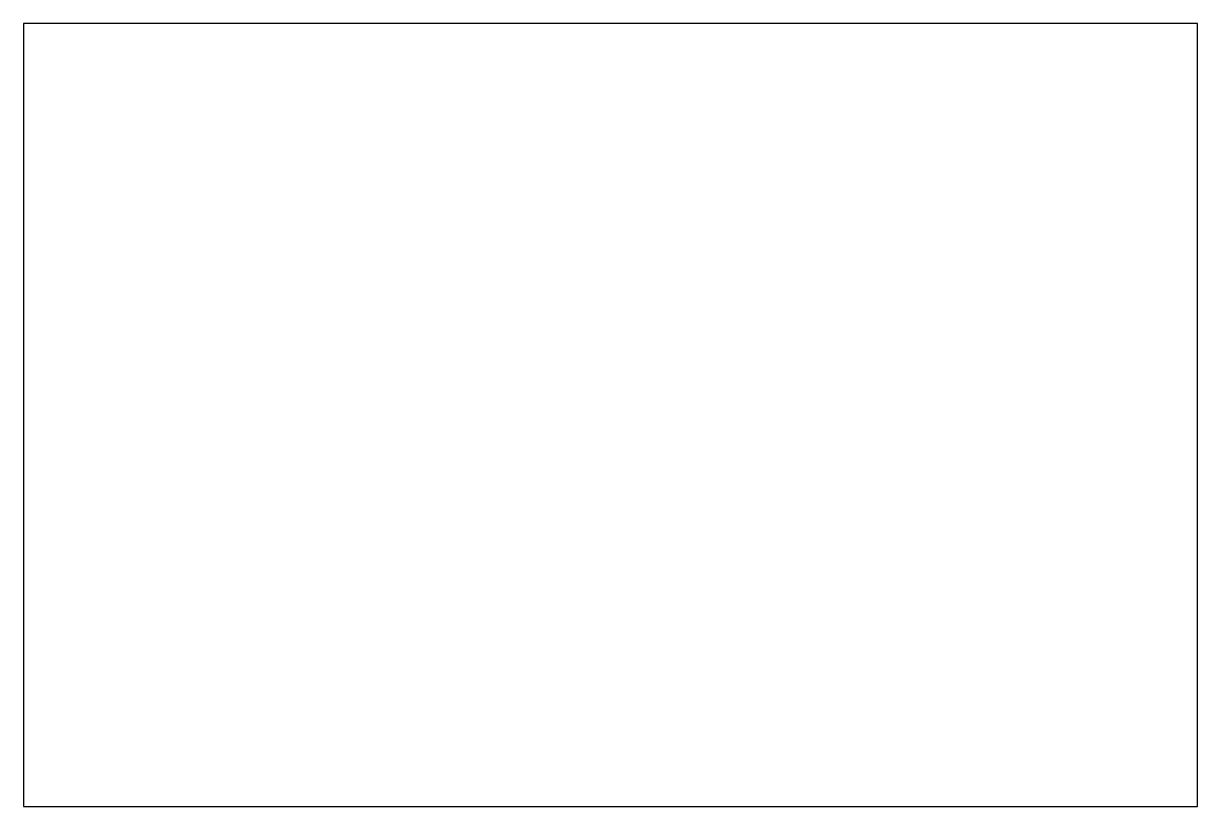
# Model space of a CAD drawing. Header units: millimetres. Extents: x 0 to 12000, y 0 to 8000.
import ezdxf

# ---------------------------------------------------------------- set-up
doc = ezdxf.new("R2010")
doc.units = ezdxf.units.MM
doc.layers.add('A-WALL', color=4, linetype='Continuous')

msp = doc.modelspace()

# ---------------------------------------------------------------- linework, layer by layer
at = {"layer": 'A-WALL'}
for p, q in [((12000, 8000), (0, 8000)), ((0, 8000), (0, 0)), ((12000, 0), (12000, 8000)), ((0, 0), (12000, 0))]:
    msp.add_line(p, q, dxfattribs=at)

doc.saveas('drawing.dxf')
